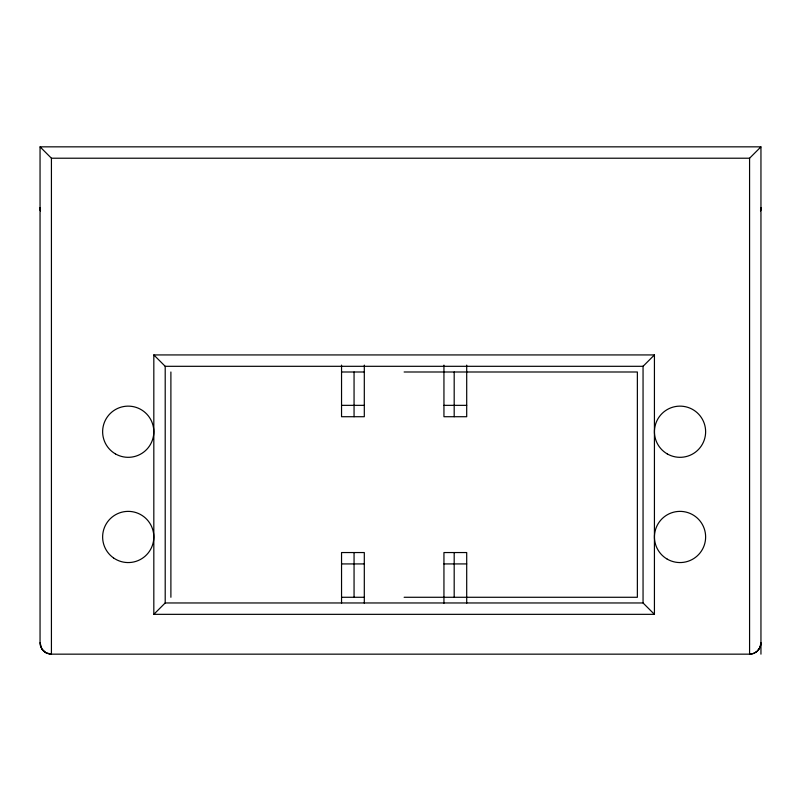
<?xml version="1.0" encoding="UTF-8"?>
<svg xmlns="http://www.w3.org/2000/svg" width="801" height="801" viewBox="0 0 801 801"><rect width="100%" height="100%" fill="white"/><g stroke="black" fill="none" stroke-linecap="round" stroke-linejoin="round"><path stroke-width="1.2" d="M354.062 552.55L354.062 597.276M454.187 416.72L454.187 371.994M760.76 644.855L760.95 642.782L759.899 647.548L756.905 651.473L753.541 653.446L749.696 654.157L51.424 654.157L46.078 652.825L41.972 649.11L43.184 650.622M760.74 644.975L760.199 646.848M760.56 210.653L760.95 207.709A11.374 11.374 0 0 1 760.509 210.843M760.149 646.968L759.168 648.89M759.028 649.11L757.816 650.622M757.716 650.722L756.134 652.074M153.822 614.337L654.427 614.337L654.427 354.933L153.822 354.933L153.822 614.337L165.116 603.043M40.13 146.923L51.424 158.218L749.576 158.218L760.87 146.923M643.133 366.227L654.427 354.933M756.034 652.144L754.242 653.155M754.011 653.256L751.889 653.916M751.769 653.946L749.686 654.157M341.546 371.994L364.305 371.994M404.125 371.994L637.366 371.994L637.366 597.276L404.125 597.276M341.546 405.346L364.305 405.346M443.944 405.346L466.703 405.346M341.546 563.924L364.305 563.924M443.944 563.924L466.703 563.924M341.546 597.276L364.305 597.276M51.304 654.157L49.231 653.946M49.101 653.916L46.989 653.256M46.758 653.155L45.076 652.224M44.856 652.074L43.284 650.722M643.133 603.043L654.427 614.337M153.822 354.933L165.116 366.227M41.902 649L40.05 642.782L40.05 146.843L760.95 146.843L760.95 654.157M41.752 648.77L40.891 647.088M40.801 646.848L40.26 644.975M40.44 210.653L40.05 207.709A11.374 11.374 0 0 0 40.491 210.843M40.22 644.725L40.05 642.782M749.576 158.218L749.576 654.157M466.703 365.126L466.703 416.72L443.944 416.72L443.944 365.126M466.703 603.243L466.703 552.55L443.944 552.55L443.944 603.243M454.187 552.55L454.187 597.276M364.305 365.126L364.305 416.72L341.546 416.72L341.546 365.126M364.305 603.243L364.305 552.55L341.546 552.55L341.546 603.243M354.062 371.994L354.062 416.72M170.893 371.994L170.893 597.276M51.424 158.218L51.424 654.157M643.053 366.307L165.206 366.307L165.206 602.963L643.053 602.963L643.053 366.307M115.424 453.897A25.602 25.602 0 0 0 153.822 431.729A25.602 25.602 0 0 0 115.424 409.561A25.602 25.602 0 0 0 115.424 453.897M113.482 557.897A25.602 25.602 0 0 0 153.722 539.273A25.602 25.602 0 0 0 117.467 513.741A25.602 25.602 0 0 0 113.482 557.897M667.233 453.897A25.602 25.602 0 0 0 705.631 431.729A25.602 25.602 0 0 0 667.233 409.561A25.602 25.602 0 0 0 667.233 453.897M667.233 559.138A25.602 25.602 0 0 0 705.631 536.97A25.602 25.602 0 0 0 667.233 514.803A25.602 25.602 0 0 0 667.233 559.138"/></g></svg>
